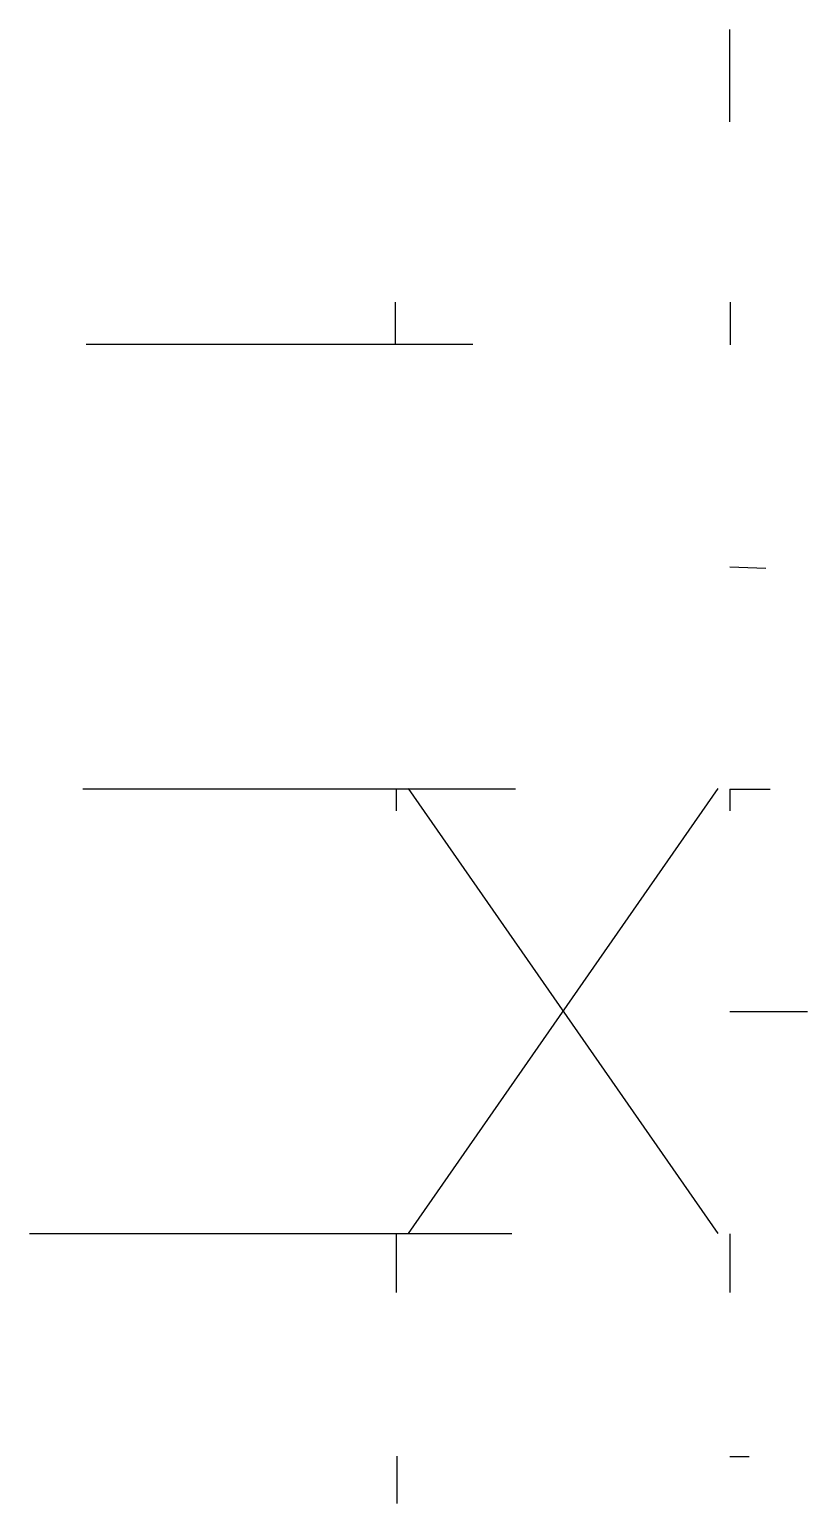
# Model space of a CAD drawing. Header units: millimetres. Extents: x -3296 to 3699, y -424 to 12831.
import ezdxf

# ---------------------------------------------------------------- set-up
doc = ezdxf.new("R2010")
doc.units = ezdxf.units.MM
doc.layers.add('Standard', color=7, linetype='Continuous')

msp = doc.modelspace()

# ---------------------------------------------------------------- linework, layer by layer
at = {"layer": 'Standard'}
for p, q in [((3000, 12000, 2084), (3000, 12831, 2084)), ((-6, 9996, 4384), (-6, 10379, 4384)), ((3006, 9996, 4384), (3006, 10379, 4384)), ((690, 10000), (-2787, 10000)), ((3000, 8000, 2084), (3324, 7986, 2084)), ((1074, 6000), (-2816, 6000)), ((0, 6000, 4384), (0, 5805, 4384)), ((107, 6006, 4279), (2893, 2003, 4279)), ((2893, 6006, 4279), (107, 2003, 4279)), ((3000, 6000, 2084), (3364, 6000, 2084)), ((3000, 6000, 4384), (3000, 5805, 4384)), ((3000, 4000, 2084), (3699, 4000, 2084)), ((1041, 2000), (-3296, 2000)), ((0, 2000, 4384), (0, 1474, 4384)), ((3000, 2000, 4384), (3000, 1474, 4384)), ((6, 1, 2067), (6, -424, 2067)), ((3000, 0, 2084), (3174, 0, 2084))]:
    msp.add_line(p, q, dxfattribs=at)

doc.saveas('drawing.dxf')
